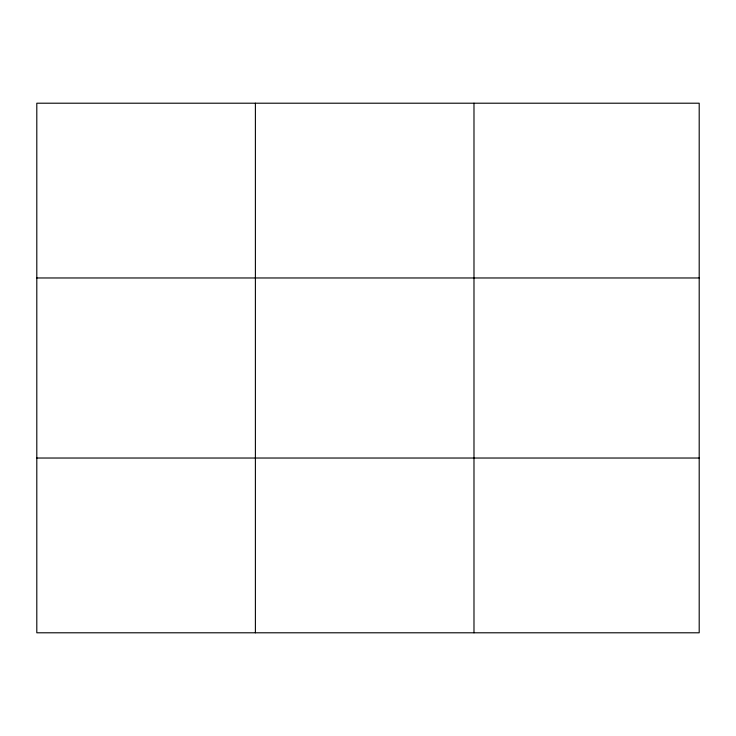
<?xml version="1.0" encoding="UTF-8"?>
<svg xmlns="http://www.w3.org/2000/svg" width="736" height="736" viewBox="0 0 736 736"><rect width="100%" height="100%" fill="white"/><g stroke="black" fill="none" stroke-linecap="round" stroke-linejoin="round"><path stroke-width="1.1" d="M255.392 103.206L255.392 632.794M473.984 103.206L473.984 632.794M699.2 277.969L699.2 103.206L36.8 103.206L36.8 632.794L699.2 632.794L699.2 277.969L36.8 277.969M36.8 458.031L699.2 458.031"/></g></svg>
